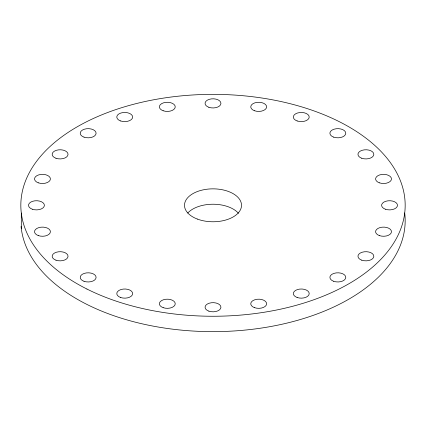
<?xml version="1.0" encoding="UTF-8"?>
<svg xmlns="http://www.w3.org/2000/svg" width="426" height="426" viewBox="0 0 426 426"><rect width="100%" height="100%" fill="white"/><g stroke="black" fill="none" stroke-linecap="round" stroke-linejoin="round"><path stroke-width="0.64" d="M21.3 213.059L21.3 228.442M404.7 212.941A192.169 110.946 0 0 1 224.726 331.433A192.169 110.946 0 0 1 21.092 226.483M187.754 213.037A28.515 16.465 0 0 1 213.261 204.23A28.515 16.465 0 0 1 238.48 213.304M86.941 289.046A192.169 110.946 0 0 0 401.643 226.467A192.169 110.946 0 0 0 150.421 100.408A192.169 110.946 0 0 0 86.941 289.046M197.334 219.06A28.515 16.465 0 0 0 241.467 206.264A28.515 16.465 0 0 0 200.199 190.598A28.515 16.465 0 0 0 197.334 219.06M333.723 137.151A7.934 4.579 0 0 0 345.774 133.333A7.934 4.579 0 0 0 334.021 129.216A7.934 4.579 0 0 0 333.723 137.151M297.156 120.952A7.934 4.579 0 0 0 309.207 117.134A7.934 4.579 0 0 0 297.46 113.018A7.934 4.579 0 0 0 297.156 120.952M254.578 110.765A7.934 4.579 0 0 0 266.628 106.953A7.934 4.579 0 0 0 254.876 102.836A7.934 4.579 0 0 0 254.578 110.765M208.884 107.293A7.934 4.579 0 0 0 220.934 103.475A7.934 4.579 0 0 0 209.182 99.359A7.934 4.579 0 0 0 208.884 107.293M163.19 110.765A7.934 4.579 0 0 0 175.24 106.953A7.934 4.579 0 0 0 163.488 102.836A7.934 4.579 0 0 0 163.19 110.765M120.611 120.952A7.934 4.579 0 0 0 132.656 117.134A7.934 4.579 0 0 0 120.909 113.018A7.934 4.579 0 0 0 120.611 120.952M84.044 137.151A7.934 4.579 0 0 0 96.095 133.333A7.934 4.579 0 0 0 84.343 129.216A7.934 4.579 0 0 0 84.044 137.151M55.987 158.259A7.934 4.579 0 0 0 68.038 154.441A7.934 4.579 0 0 0 56.291 150.325A7.934 4.579 0 0 0 55.987 158.259M38.351 182.839A7.934 4.579 0 0 0 50.401 179.026A7.934 4.579 0 0 0 38.649 174.91A7.934 4.579 0 0 0 38.351 182.839M32.333 209.225A7.934 4.579 0 0 0 44.384 205.407A7.934 4.579 0 0 0 32.637 201.29A7.934 4.579 0 0 0 32.333 209.225M38.351 235.605A7.934 4.579 0 0 0 50.401 231.787A7.934 4.579 0 0 0 38.649 227.67A7.934 4.579 0 0 0 38.351 235.605M55.987 260.185A7.934 4.579 0 0 0 68.038 256.372A7.934 4.579 0 0 0 56.291 252.256A7.934 4.579 0 0 0 55.987 260.185M84.044 281.298A7.934 4.579 0 0 0 96.095 277.48A7.934 4.579 0 0 0 84.343 273.364A7.934 4.579 0 0 0 84.044 281.298M120.611 297.497A7.934 4.579 0 0 0 132.656 293.679A7.934 4.579 0 0 0 120.909 289.563A7.934 4.579 0 0 0 120.611 297.497M163.19 307.678A7.934 4.579 0 0 0 175.24 303.86A7.934 4.579 0 0 0 163.488 299.744A7.934 4.579 0 0 0 163.19 307.678M208.884 311.15A7.934 4.579 0 0 0 220.934 307.338A7.934 4.579 0 0 0 209.182 303.221A7.934 4.579 0 0 0 208.884 311.15M254.578 307.678A7.934 4.579 0 0 0 266.628 303.86A7.934 4.579 0 0 0 254.876 299.744A7.934 4.579 0 0 0 254.578 307.678M297.156 297.497A7.934 4.579 0 0 0 309.207 293.679A7.934 4.579 0 0 0 297.46 289.563A7.934 4.579 0 0 0 297.156 297.497M333.723 281.298A7.934 4.579 0 0 0 345.774 277.48A7.934 4.579 0 0 0 334.021 273.364A7.934 4.579 0 0 0 333.723 281.298M361.78 260.185A7.934 4.579 0 0 0 373.826 256.372A7.934 4.579 0 0 0 362.079 252.256A7.934 4.579 0 0 0 361.78 260.185M379.417 235.605A7.934 4.579 0 0 0 391.467 231.787A7.934 4.579 0 0 0 379.715 227.67A7.934 4.579 0 0 0 379.417 235.605M385.434 209.225A7.934 4.579 0 0 0 397.479 205.407A7.934 4.579 0 0 0 385.732 201.29A7.934 4.579 0 0 0 385.434 209.225M379.417 182.839A7.934 4.579 0 0 0 391.467 179.026A7.934 4.579 0 0 0 379.715 174.91A7.934 4.579 0 0 0 379.417 182.839M361.78 158.259A7.934 4.579 0 0 0 373.826 154.441A7.934 4.579 0 0 0 362.079 150.325A7.934 4.579 0 0 0 361.78 158.259"/></g></svg>
